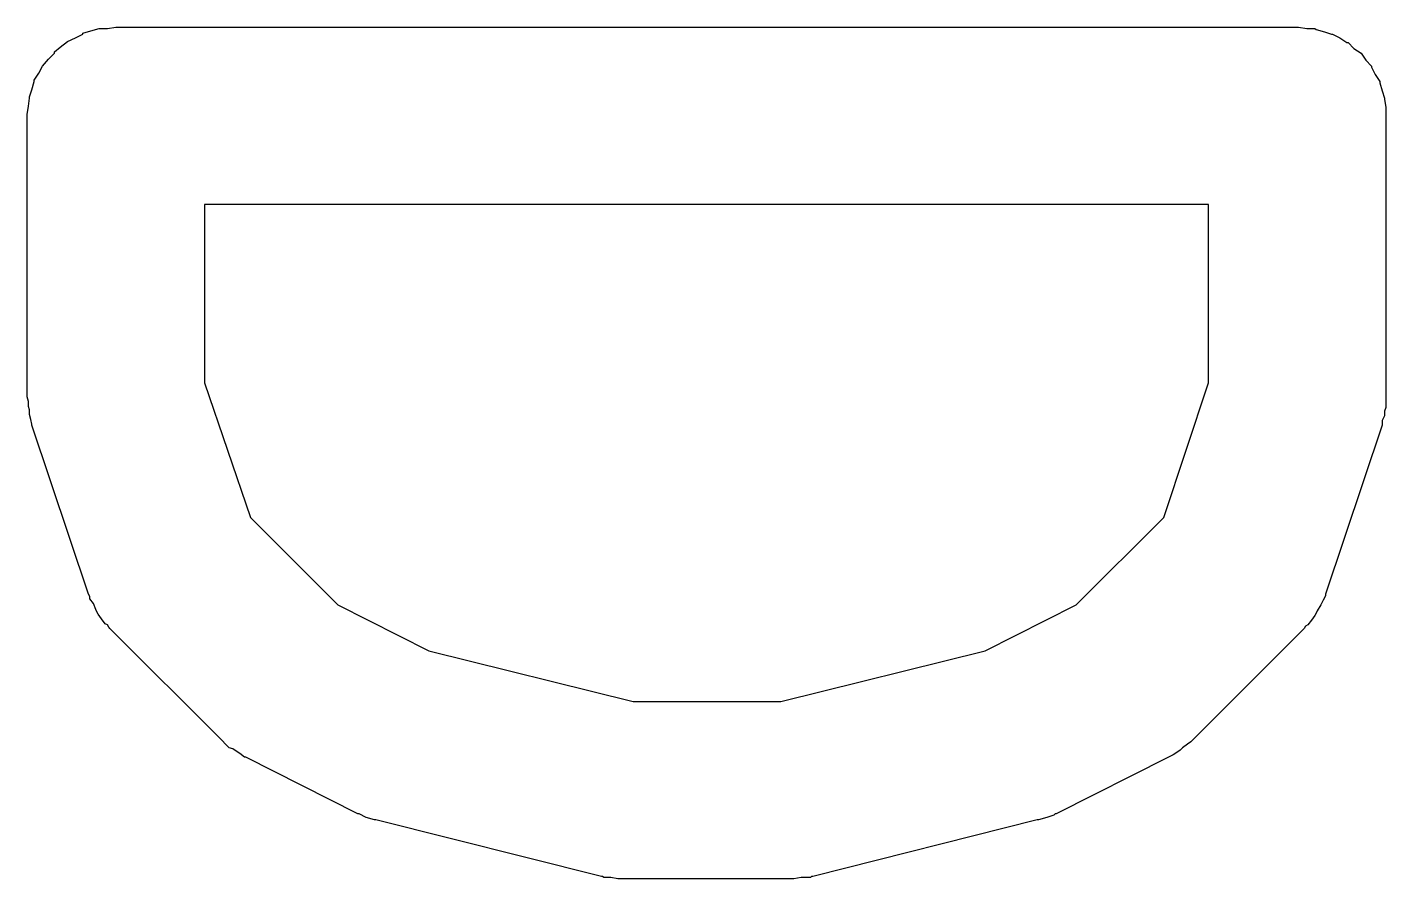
# Model space of a CAD drawing. Extents: x 57 to 139, y -149 to -36.
# Drawn here: x 128.917 to 130.067, y -141.87 to -141.149 of the extents above; entities that cross this region are included whole.
import ezdxf

# ---------------------------------------------------------------- set-up
doc = ezdxf.new("R2010")
doc.units = 0
doc.layers.add('BLACK', color=7, linetype='CONTINUOUS')

msp = doc.modelspace()

# ---------------------------------------------------------------- linework, layer by layer
at = {"layer": 'BLACK', "linetype": 'CONTINUOUS'}
for p, q in [((128.971, -141.152), (128.978, -141.15)), ((128.978, -141.15), (128.978, -141.15)), ((128.978, -141.15), (128.978, -141.15)), ((128.978, -141.15), (128.985, -141.15)), ((128.985, -141.15), (128.992, -141.149)), ((128.992, -141.149), (129.992, -141.149)), ((129.992, -141.149), (129.993, -141.149)), ((129.993, -141.149), (129.993, -141.149)), ((129.993, -141.149), (129.993, -141.149)), ((129.993, -141.149), (129.993, -141.149)), ((129.993, -141.149), (130, -141.15)), ((130, -141.15), (130.007, -141.15)), ((130.007, -141.15), (130.008, -141.151)), ((130.008, -141.151), (130.008, -141.151)), ((130.008, -141.151), (130.015, -141.153)), ((128.945, -141.166), (128.951, -141.161)), ((128.951, -141.161), (128.958, -141.158)), ((128.951, -141.161), (128.951, -141.161)), ((128.951, -141.161), (128.951, -141.161)), ((128.958, -141.158), (128.964, -141.155)), ((128.964, -141.154), (128.971, -141.152)), ((128.964, -141.155), (128.964, -141.154)), ((128.964, -141.154), (128.964, -141.154)), ((130.015, -141.153), (130.021, -141.155)), ((130.021, -141.155), (130.022, -141.155)), ((130.022, -141.155), (130.022, -141.155)), ((130.022, -141.155), (130.028, -141.158)), ((130.028, -141.158), (130.034, -141.162)), ((130.034, -141.162), (130.035, -141.162)), ((130.035, -141.162), (130.035, -141.162)), ((130.035, -141.162), (130.04, -141.167)), ((128.935, -141.176), (128.94, -141.171)), ((128.94, -141.17), (128.945, -141.166)), ((128.94, -141.171), (128.94, -141.17)), ((128.94, -141.171), (128.94, -141.171)), ((130.04, -141.167), (130.046, -141.171)), ((130.046, -141.171), (130.046, -141.171)), ((130.046, -141.171), (130.046, -141.171)), ((130.046, -141.171), (130.05, -141.177)), ((128.927, -141.188), (128.93, -141.182)), ((128.93, -141.182), (128.935, -141.176)), ((128.93, -141.182), (128.93, -141.182)), ((128.93, -141.182), (128.93, -141.182)), ((130.05, -141.177), (130.055, -141.182)), ((130.055, -141.182), (130.055, -141.183)), ((130.055, -141.183), (130.055, -141.183)), ((130.055, -141.183), (130.058, -141.189)), ((128.921, -141.202), (128.923, -141.195)), ((128.923, -141.194), (128.927, -141.188)), ((128.923, -141.195), (128.923, -141.194)), ((128.923, -141.195), (128.923, -141.195)), ((130.058, -141.189), (130.062, -141.195)), ((130.062, -141.195), (130.062, -141.196)), ((130.062, -141.196), (130.062, -141.196)), ((130.062, -141.196), (130.064, -141.203)), ((128.919, -141.208), (128.921, -141.202)), ((128.919, -141.209), (128.919, -141.208)), ((130.064, -141.203), (130.066, -141.209)), ((128.917, -141.223), (128.918, -141.216)), ((128.918, -141.216), (128.919, -141.209)), ((128.919, -141.209), (128.919, -141.209)), ((130.066, -141.209), (130.066, -141.21)), ((130.066, -141.21), (130.066, -141.21)), ((130.066, -141.21), (130.067, -141.217)), ((130.067, -141.217), (130.067, -141.224)), ((128.917, -141.224), (128.917, -141.223)), ((128.917, -141.223), (128.917, -141.223)), ((128.917, -141.223), (128.917, -141.223)), ((128.917, -141.223), (128.917, -141.223)), ((128.917, -141.462), (128.917, -141.224)), ((130.067, -141.224), (130.067, -141.462)), ((129.067, -141.299), (129.067, -141.45)), ((129.917, -141.299), (129.067, -141.299)), ((129.917, -141.45), (129.917, -141.299)), ((129.067, -141.45), (129.106, -141.564)), ((129.879, -141.564), (129.917, -141.45)), ((128.918, -141.466), (128.917, -141.462)), ((128.918, -141.47), (128.918, -141.466)), ((128.919, -141.473), (128.918, -141.47)), ((128.919, -141.477), (128.919, -141.473)), ((130.067, -141.471), (130.066, -141.474)), ((130.067, -141.462), (130.067, -141.463)), ((130.067, -141.463), (130.067, -141.467)), ((130.067, -141.467), (130.067, -141.471)), ((128.92, -141.481), (128.919, -141.477)), ((128.921, -141.485), (128.92, -141.481)), ((130.066, -141.478), (130.064, -141.482)), ((130.064, -141.482), (130.064, -141.486)), ((130.066, -141.474), (130.066, -141.478)), ((128.921, -141.486), (128.921, -141.485)), ((128.969, -141.629), (128.921, -141.486)), ((130.064, -141.486), (130.016, -141.629)), ((129.106, -141.564), (129.18, -141.638)), ((129.805, -141.638), (129.879, -141.564)), ((128.97, -141.631), (128.969, -141.629)), ((128.97, -141.633), (128.97, -141.631)), ((128.973, -141.637), (128.97, -141.633)), ((130.014, -141.634), (130.012, -141.638)), ((130.015, -141.632), (130.014, -141.634)), ((130.016, -141.63), (130.015, -141.632)), ((130.016, -141.629), (130.016, -141.63)), ((128.975, -141.642), (128.973, -141.637)), ((128.976, -141.644), (128.975, -141.642)), ((128.977, -141.646), (128.976, -141.644)), ((129.18, -141.638), (129.257, -141.677)), ((129.728, -141.677), (129.805, -141.638)), ((130.008, -141.645), (130.007, -141.647)), ((130.009, -141.643), (130.008, -141.645)), ((130.012, -141.638), (130.009, -141.643)), ((128.98, -141.65), (128.977, -141.646)), ((128.983, -141.654), (128.98, -141.65)), ((128.985, -141.655), (128.983, -141.654)), ((128.986, -141.657), (128.985, -141.655)), ((128.987, -141.658), (128.986, -141.657)), ((129.999, -141.656), (129.998, -141.658)), ((130.001, -141.655), (129.999, -141.656)), ((130.004, -141.651), (130.001, -141.655)), ((130.007, -141.647), (130.004, -141.651)), ((129.082, -141.753), (128.987, -141.658)), ((129.998, -141.658), (129.903, -141.753)), ((129.257, -141.677), (129.43, -141.72)), ((129.555, -141.72), (129.728, -141.677)), ((129.43, -141.72), (129.555, -141.72)), ((129.085, -141.756), (129.082, -141.753)), ((129.088, -141.759), (129.085, -141.756)), ((129.091, -141.76), (129.088, -141.759)), ((129.094, -141.762), (129.091, -141.76)), ((129.895, -141.759), (129.893, -141.761)), ((129.899, -141.756), (129.895, -141.759)), ((129.902, -141.754), (129.899, -141.756)), ((129.903, -141.753), (129.902, -141.754)), ((129.097, -141.764), (129.094, -141.762)), ((129.101, -141.767), (129.097, -141.764)), ((129.102, -141.767), (129.101, -141.767)), ((129.197, -141.815), (129.102, -141.767)), ((129.883, -141.767), (129.788, -141.815)), ((129.887, -141.765), (129.883, -141.767)), ((129.89, -141.763), (129.887, -141.765)), ((129.893, -141.761), (129.89, -141.763)), ((129.198, -141.815), (129.197, -141.815)), ((129.197, -141.815), (129.197, -141.815)), ((129.204, -141.818), (129.198, -141.815)), ((129.211, -141.82), (129.204, -141.818)), ((129.78, -141.818), (129.773, -141.82)), ((129.786, -141.816), (129.78, -141.818)), ((129.787, -141.815), (129.786, -141.816)), ((129.788, -141.815), (129.787, -141.815)), ((129.787, -141.815), (129.787, -141.815)), ((129.212, -141.82), (129.211, -141.82)), ((129.211, -141.82), (129.211, -141.82)), ((129.211, -141.82), (129.211, -141.82)), ((129.403, -141.868), (129.212, -141.82)), ((129.772, -141.82), (129.582, -141.868)), ((129.773, -141.82), (129.772, -141.82)), ((129.773, -141.82), (129.773, -141.82)), ((129.404, -141.868), (129.403, -141.868)), ((129.405, -141.869), (129.404, -141.868)), ((129.411, -141.869), (129.405, -141.869)), ((129.417, -141.87), (129.411, -141.869)), ((129.419, -141.87), (129.417, -141.87)), ((129.42, -141.87), (129.419, -141.87)), ((129.421, -141.87), (129.42, -141.87)), ((129.564, -141.87), (129.421, -141.87)), ((129.565, -141.87), (129.564, -141.87)), ((129.566, -141.87), (129.565, -141.87)), ((129.572, -141.869), (129.566, -141.87)), ((129.578, -141.869), (129.572, -141.869)), ((129.58, -141.869), (129.578, -141.869)), ((129.581, -141.868), (129.58, -141.869)), ((129.582, -141.868), (129.581, -141.868))]:
    msp.add_line(p, q, dxfattribs=at)

doc.saveas('drawing.dxf')
